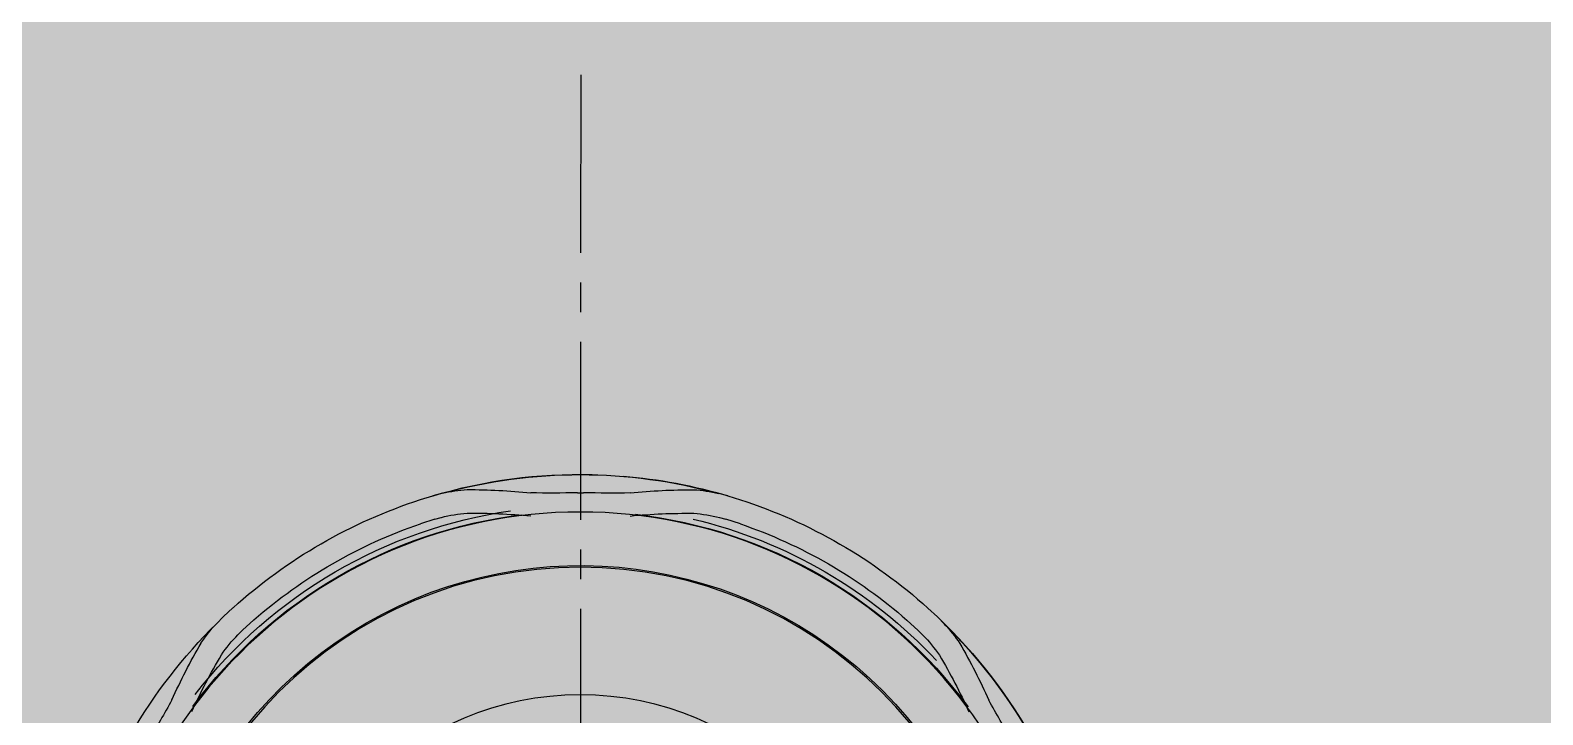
# Model space of a CAD drawing. Header units: millimetres. Extents: x 307301 to 459443, y -2888111 to -2805601.
# Drawn here: x 441210.95 to 441242.83, y -2881004.17 to -2880989.75 of the extents above; entities that cross this region are included whole.
import ezdxf

# ---------------------------------------------------------------- set-up
doc = ezdxf.new("R2010")
doc.units = ezdxf.units.MM
doc.header["$LTSCALE"] = 10
doc.header["$MEASUREMENT"] = 0
doc.linetypes.add('CENTER2', pattern=[1.125, 0.75, -0.125, 0.125, -0.125])
for name, color, linetype in [('$DDT_AUDIT_GENERATED_(131)', 7, 'Continuous'), ('$DDT_AUDIT_GENERATED_(15E)', 7, 'Continuous'), ('$DDT_AUDIT_GENERATED_(224)', 7, 'Continuous'), ('$DDT_AUDIT_GENERATED_(77)', 7, 'Continuous'), ('$DDT_AUDIT_GENERATED_(7E)', 7, 'Continuous'), ('BMA  furniture', 6, 'Continuous'), ('Default', 7, 'Continuous'), ('Furniture - Plan', 3, 'Continuous')]:
    doc.layers.add(name, color=color, linetype=linetype)

# ---------------------------------------------------------------- blocks, each defined once
blk = doc.blocks.new('TUFTUFTU')
at = {"layer": 'Furniture - Plan', "ltscale": 0.01}
h = blk.add_hatch(color=250, dxfattribs=at)
h.dxf.hatch_style = 1
h.set_gradient(color1=(51, 51, 51), color2=(105, 105, 105), one_color=1, tint=0.41, name='INVCYLINDER')
edge = h.paths.add_edge_path()
edge.add_arc((1413476.938, -245799), 296.526, 0, 360)
at = {"layer": '$DDT_AUDIT_GENERATED_(131)', "color": 6, "linetype": 'Continuous'}
for start, end in [(37.82893, 81.77031), (103.389, 136.93183)]:
    blk.add_arc((1413476.938, -245799), 20.547, start, end, dxfattribs=at)
at = {"layer": '$DDT_AUDIT_GENERATED_(15E)', "color": 3, "linetype": 'Continuous'}
for radius in [295.946, 295.558]:
    blk.add_circle((1413476.938, -245799), radius, dxfattribs=at)
at = {"layer": '$DDT_AUDIT_GENERATED_(224)', "color": 3, "linetype": 'Continuous'}
for radius in [300, 296.526, 296.132]:
    blk.add_circle((1413476.938, -245799), radius, dxfattribs=at)
at = {"layer": '$DDT_AUDIT_GENERATED_(77)', "color": 6, "linetype": 'Continuous'}
for radius in [20.285, 17.962, 12.581]:
    blk.add_circle((1413476.938, -245799), radius, dxfattribs=at)
for radius, start, end in [(20.323, 96.56544, 143.54224), (20.323, 36.51808, 82.96849), (18.03, 345.02605, 285.02605)]:
    blk.add_arc((1413476.938, -245799), radius, start, end, dxfattribs=at)
at = {"layer": '$DDT_AUDIT_GENERATED_(7E)', "color": 6, "linetype": 'Continuous'}
for p, q in [((1413470.712, -245778.033), (1413470.184, -245778.198)), ((1413470.712, -245778.033), (1413471.113, -245777.931)), ((1413482.744, -245777.926), (1413483.146, -245778.028)), ((1413483.674, -245778.191), (1413483.146, -245778.028)), ((1413470.184, -245779.217), (1413470.796, -245779.019)), ((1413471.064, -245778.947), (1413470.796, -245779.019)), ((1413483.063, -245779.013), (1413482.795, -245778.942)), ((1413483.063, -245779.013), (1413483.675, -245779.211)), ((1413461.59, -245783.435), (1413461.88, -245783.138)), ((1413462.286, -245782.762), (1413461.88, -245783.138)), ((1413462.692, -245783.703), (1413463.169, -245783.272)), ((1413490.694, -245783.259), (1413491.171, -245783.69)), ((1413491.983, -245783.124), (1413491.577, -245782.749)), ((1413491.983, -245783.124), (1413492.272, -245783.421)), ((1413462.692, -245783.703), (1413462.496, -245783.9)), ((1413491.367, -245783.886), (1413491.171, -245783.69))]:
    blk.add_line(p, q, dxfattribs=at)
for radius in [62.905, 61.937]:
    blk.add_circle((1413476.938, -245799), radius, dxfattribs=at)
for centre, radius, start, end in [((1413476.938, -245799), 21.872, 94.72853, 106.5398), ((1413476.938, -245799), 21.86, 74.59731, 105.4548), ((1413476.938, -245799), 21.872, 73.51231, 91.32948), ((1413476.938, -245799), 21.872, 107.98929, 132.06281), ((1413472.531, -245783.834), 6.071, 93.59832, 103.50886), ((1413472.198, -245803.485), 25.71, 84.12549, 90.10678), ((1413475.662, -245734.752), 43.166, 268.89535, 271.50651), ((1413476.939, -245799.774), 21.872, 89.68025, 90.37186), ((1413478.152, -245736.461), 41.456, 268.49175, 271.2106), ((1413481.683, -245803.481), 25.71, 89.94531, 95.92663), ((1413481.331, -245783.834), 6.075, 76.54655, 86.45049), ((1413476.938, -245799), 21.872, 47.98929, 72.06281), ((1413472.63, -245785.053), 6.303, 94.35616, 104.3815), ((1413472.395, -245804.413), 25.646, 84.55032, 90.54449), ((1413481.487, -245804.409), 25.647, 89.50768, 95.50172), ((1413481.235, -245785.045), 6.299, 75.66739, 85.69916), ((1413476.938, -245799), 20.904, 108.85142, 131.20068), ((1413476.938, -245799), 20.904, 48.85142, 71.20068), ((1413476.938, -245799), 21.872, 133.51231, 151.32948), ((1413476.939, -245799), 21.86, 134.59731, 165.4548), ((1413466.001, -245787.613), 6.075, 136.54655, 146.45049), ((1413467.001, -245788.301), 6.299, 135.66739, 145.69916), ((1413486.863, -245788.295), 6.303, 34.35616, 44.3815), ((1413487.869, -245787.601), 6.071, 33.59832, 43.50886), ((1413476.938, -245799), 21.86, 14.59731, 45.4548), ((1413483.191, -245797.132), 25.71, 149.94531, 155.92663), ((1413470.684, -245797.138), 25.71, 24.12549, 30.10678), ((1413483.897, -245797.765), 25.647, 149.50768, 155.50172), ((1413469.979, -245797.771), 25.646, 24.55032, 30.54449), ((1413423.385, -245766.679), 41.456, 328.49175, 331.2106), ((1413531.941, -245765.771), 43.166, 208.89535, 211.50651)]:
    blk.add_arc(centre, radius, start, end, dxfattribs=at)
at = {"layer": 'Default', "color": 6, "linetype": 'CENTER2'}
blk.add_line((1413476.921, -245760.289), (1413476.956, -245837.711), dxfattribs=at)
blk = doc.blocks.new('SDTYTYT')
at = {"layer": 'Furniture - Plan', "color": 3, "xscale": 0.5000000000000486, "yscale": 0.5000000000000486, "zscale": 0.5000000000000486, "rotation": 180}
blk.add_blockref('TUFTUFTU', (925445.399, -2867082.713), dxfattribs=at)

msp = doc.modelspace()

# ---------------------------------------------------------------- block references
at = {"layer": 'BMA  furniture', "xscale": -1, "rotation": 180}
msp.add_blockref('SDTYTYT', (222515.614, -5625193.258, 0.055), dxfattribs=at)

doc.saveas('drawing.dxf')
